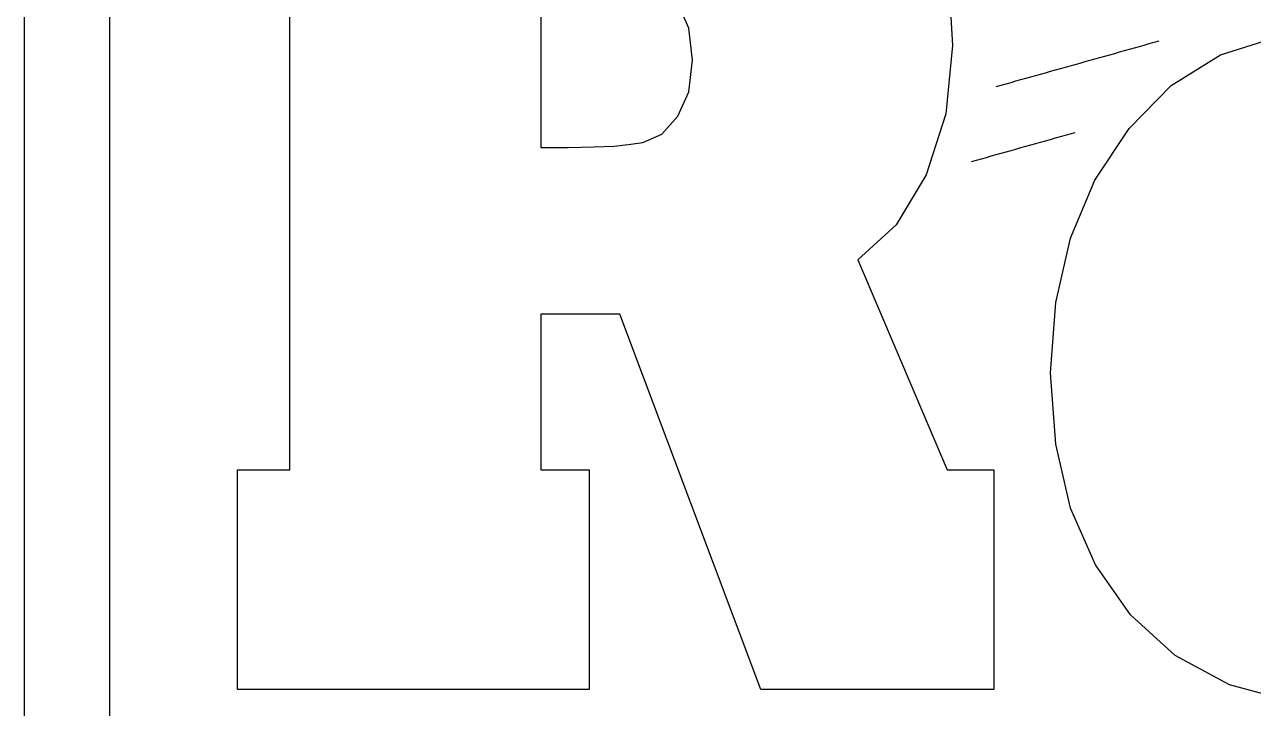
# Model space of a CAD drawing. Header units: millimetres. Extents: x 7 to 193, y 7 to 313.
# Drawn here: x 7 to 64.8, y 61.9 to 94.1 of the extents above; entities that cross this region are included whole.
import ezdxf

# ---------------------------------------------------------------- set-up
doc = ezdxf.new("R2010")
doc.units = ezdxf.units.MM
doc.layers.add('STUDY_GUIDES', color=7, linetype='Continuous')
doc.layers.add('STUDY_LETTER_BOUNDARY', color=7, linetype='Continuous')

msp = doc.modelspace()

# ---------------------------------------------------------------- linework, layer by layer
at = {"layer": 'STUDY_GUIDES'}
for points in [[(7, 19), (7, 301)], [(11, 20), (11, 300)], [(52.672, 91.1482), (52.904, 91.2131), (53.136, 91.2781), (53.368, 91.343), (53.6, 91.408), (53.832, 91.473), (54.064, 91.5379), (54.296, 91.6029), (54.528, 91.6678), (54.76, 91.7328), (54.992, 91.7978), (55.224, 91.8627), (55.456, 91.9277), (55.688, 91.9926), (55.92, 92.0576), (56.152, 92.1226), (56.384, 92.1875), (56.616, 92.2525), (56.848, 92.3174), (57.08, 92.3824), (57.312, 92.4474), (57.544, 92.5123), (57.776, 92.5773), (58.008, 92.6422), (58.24, 92.7072), (58.472, 92.7722), (58.704, 92.8371), (58.936, 92.9021), (59.168, 92.967), (59.4, 93.032), (59.632, 93.097), (59.864, 93.1619), (60.096, 93.2269), (60.328, 93.2918)], [(51.512, 87.6234), (51.744, 87.6883), (51.976, 87.7533), (52.208, 87.8182), (52.44, 87.8832), (52.672, 87.9482), (52.904, 88.0131), (53.136, 88.0781), (53.368, 88.143), (53.6, 88.208), (53.832, 88.273), (54.064, 88.3379), (54.296, 88.4029), (54.528, 88.4678), (54.76, 88.5328), (54.992, 88.5978), (55.224, 88.6627), (55.456, 88.7277), (55.688, 88.7926), (55.92, 88.8576), (56.152, 88.9226), (56.384, 88.9875)]]:
    msp.add_lwpolyline(points, dxfattribs=at)
at = {"layer": 'STUDY_LETTER_BOUNDARY'}
msp.add_lwpolyline([(31.26, 96.53), (31.26, 88.28), (32.55, 88.28), (33.75, 88.31), (34.71, 88.34), (35.49, 88.43), (36.06, 88.52), (36.96, 88.91), (37.71, 89.75), (38.22, 90.89), (38.4, 92.39), (38.22, 93.89), (37.71, 95.06), (36.96, 95.87), (36, 96.29), (35.4, 96.38), (34.56, 96.47), (33.54, 96.5), (32.31, 96.53)], close=True, dxfattribs=at)
for points in [[(50.49, 95.24), (50.61, 93.08), (50.31, 89.87), (49.38, 86.99), (47.97, 84.65), (46.17, 83), (50.37, 73.13), (52.56, 73.13), (52.56, 62.81), (41.61, 62.81), (34.98, 80.45), (31.26, 80.45), (31.26, 73.13), (33.54, 73.13), (33.54, 62.81), (17.01, 62.81), (17.01, 73.13), (19.47, 73.13), (19.47, 95.66)], [(66.66, 62.21), (63.63, 63.02), (61.08, 64.4), (58.98, 66.32), (57.33, 68.66), (56.16, 71.33), (55.47, 74.33), (55.23, 77.69), (55.47, 80.99), (56.16, 84.02), (57.3, 86.75), (58.92, 89.18), (60.9, 91.19), (63.21, 92.63), (65.85, 93.47)]]:
    msp.add_lwpolyline(points, dxfattribs=at)

doc.saveas('drawing.dxf')
